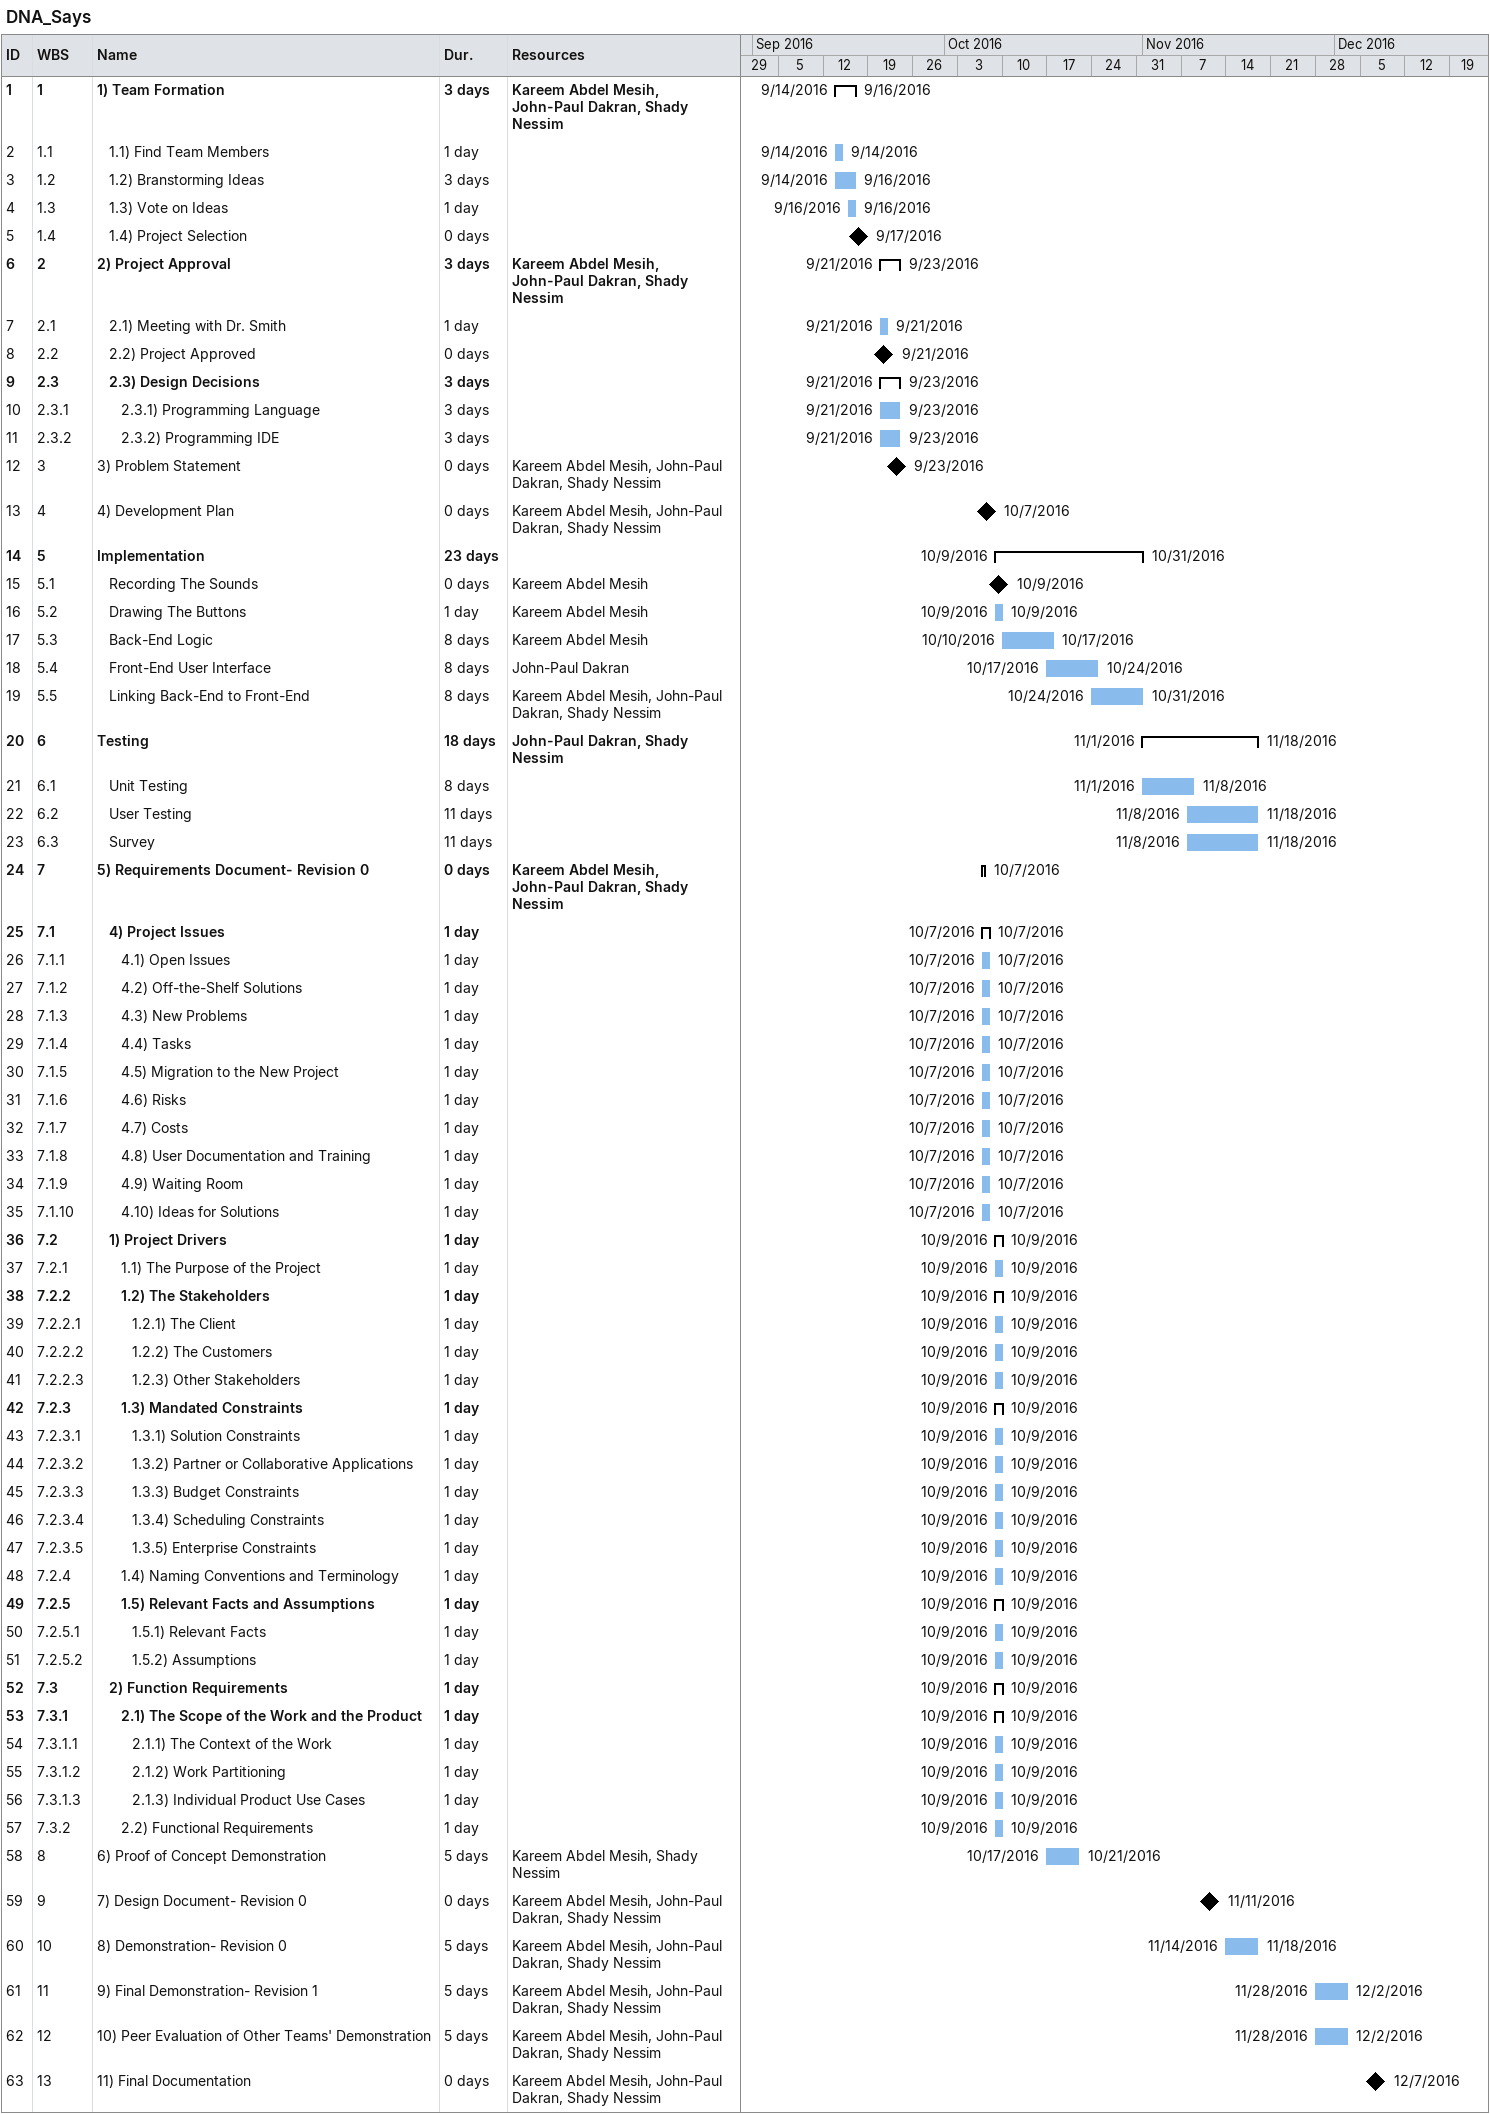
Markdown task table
DNA_Says

| ID | WBS | Task | Duration | Start | Finish | Resources |
|---|---|---|---|---|---|---|
| 1 | 1 | **1) Team Formation** | 3d | 2016-09-14 | 2016-09-16 | Kareem Abdel Mesih, John-Paul Dakran, Shady Nessim |
| 2 | 1.1 | 1.1) Find Team Members | 1d | 2016-09-14 | 2016-09-14 |  |
| 3 | 1.2 | 1.2) Branstorming Ideas | 3d | 2016-09-14 | 2016-09-16 |  |
| 4 | 1.3 | 1.3) Vote on Ideas | 1d | 2016-09-16 | 2016-09-16 |  |
| 5 | 1.4 | 1.4) Project Selection | 0d | 2016-09-17 | 2016-09-17 |  |
| 6 | 2 | **2) Project Approval** | 3d | 2016-09-21 | 2016-09-23 | Kareem Abdel Mesih, John-Paul Dakran, Shady Nessim |
| 7 | 2.1 | 2.1) Meeting with Dr. Smith | 1d | 2016-09-21 | 2016-09-21 |  |
| 8 | 2.2 | 2.2) Project Approved | 0d | 2016-09-21 | 2016-09-21 |  |
| 9 | 2.3 | **2.3) Design Decisions** | 3d | 2016-09-21 | 2016-09-23 |  |
| 10 | 2.3.1 | 2.3.1) Programming Language | 3d | 2016-09-21 | 2016-09-23 |  |
| 11 | 2.3.2 | 2.3.2) Programming IDE | 3d | 2016-09-21 | 2016-09-23 |  |
| 12 | 3 | 3) Problem Statement | 0d | 2016-09-23 | 2016-09-23 | Kareem Abdel Mesih, John-Paul Dakran, Shady Nessim |
| 13 | 4 | 4) Development Plan | 0d | 2016-10-07 | 2016-10-07 | Kareem Abdel Mesih, John-Paul Dakran, Shady Nessim |
| 14 | 5 | **Implementation** | 23d | 2016-10-09 | 2016-10-31 |  |
| 15 | 5.1 | Recording The Sounds | 0d | 2016-10-09 | 2016-10-09 | Kareem Abdel Mesih |
| 16 | 5.2 | Drawing The Buttons | 1d | 2016-10-09 | 2016-10-09 | Kareem Abdel Mesih |
| 17 | 5.3 | Back-End Logic | 8d | 2016-10-10 | 2016-10-17 | Kareem Abdel Mesih |
| 18 | 5.4 | Front-End User Interface | 8d | 2016-10-17 | 2016-10-24 | John-Paul Dakran |
| 19 | 5.5 | Linking Back-End to Front-End | 8d | 2016-10-24 | 2016-10-31 | Kareem Abdel Mesih, John-Paul Dakran, Shady Nessim |
| 20 | 6 | **Testing** | 18d | 2016-11-01 | 2016-11-18 | John-Paul Dakran, Shady Nessim |
| 21 | 6.1 | Unit Testing | 8d | 2016-11-01 | 2016-11-08 |  |
| 22 | 6.2 | User Testing | 11d | 2016-11-08 | 2016-11-18 |  |
| 23 | 6.3 | Survey | 11d | 2016-11-08 | 2016-11-18 |  |
| 24 | 7 | **5) Requirements Document- Revision 0** | 0d | 2016-10-07 | 2016-10-07 | Kareem Abdel Mesih, John-Paul Dakran, Shady Nessim |
| 25 | 7.1 | **4) Project Issues** | 1d | 2016-10-07 | 2016-10-07 |  |
| 26 | 7.1.1 | 4.1) Open Issues | 1d | 2016-10-07 | 2016-10-07 |  |
| 27 | 7.1.2 | 4.2) Off-the-Shelf Solutions | 1d | 2016-10-07 | 2016-10-07 |  |
| 28 | 7.1.3 | 4.3) New Problems | 1d | 2016-10-07 | 2016-10-07 |  |
| 29 | 7.1.4 | 4.4) Tasks | 1d | 2016-10-07 | 2016-10-07 |  |
| 30 | 7.1.5 | 4.5) Migration to the New Project | 1d | 2016-10-07 | 2016-10-07 |  |
| 31 | 7.1.6 | 4.6) Risks | 1d | 2016-10-07 | 2016-10-07 |  |
| 32 | 7.1.7 | 4.7) Costs | 1d | 2016-10-07 | 2016-10-07 |  |
| 33 | 7.1.8 | 4.8) User Documentation and Training | 1d | 2016-10-07 | 2016-10-07 |  |
| 34 | 7.1.9 | 4.9) Waiting Room | 1d | 2016-10-07 | 2016-10-07 |  |
| 35 | 7.1.10 | 4.10) Ideas for Solutions | 1d | 2016-10-07 | 2016-10-07 |  |
| 36 | 7.2 | **1) Project Drivers** | 1d | 2016-10-09 | 2016-10-09 |  |
| 37 | 7.2.1 | 1.1) The Purpose of the Project | 1d | 2016-10-09 | 2016-10-09 |  |
| 38 | 7.2.2 | **1.2) The Stakeholders** | 1d | 2016-10-09 | 2016-10-09 |  |
| 39 | 7.2.2.1 | 1.2.1) The Client | 1d | 2016-10-09 | 2016-10-09 |  |
| 40 | 7.2.2.2 | 1.2.2) The Customers | 1d | 2016-10-09 | 2016-10-09 |  |
| 41 | 7.2.2.3 | 1.2.3) Other Stakeholders | 1d | 2016-10-09 | 2016-10-09 |  |
| 42 | 7.2.3 | **1.3) Mandated Constraints** | 1d | 2016-10-09 | 2016-10-09 |  |
| 43 | 7.2.3.1 | 1.3.1) Solution Constraints | 1d | 2016-10-09 | 2016-10-09 |  |
| 44 | 7.2.3.2 | 1.3.2) Partner or Collaborative Applications | 1d | 2016-10-09 | 2016-10-09 |  |
| 45 | 7.2.3.3 | 1.3.3) Budget Constraints | 1d | 2016-10-09 | 2016-10-09 |  |
| 46 | 7.2.3.4 | 1.3.4) Scheduling Constraints | 1d | 2016-10-09 | 2016-10-09 |  |
| 47 | 7.2.3.5 | 1.3.5) Enterprise Constraints | 1d | 2016-10-09 | 2016-10-09 |  |
| 48 | 7.2.4 | 1.4) Naming Conventions and Terminology | 1d | 2016-10-09 | 2016-10-09 |  |
| 49 | 7.2.5 | **1.5) Relevant Facts and Assumptions** | 1d | 2016-10-09 | 2016-10-09 |  |
| 50 | 7.2.5.1 | 1.5.1) Relevant Facts | 1d | 2016-10-09 | 2016-10-09 |  |
| 51 | 7.2.5.2 | 1.5.2) Assumptions | 1d | 2016-10-09 | 2016-10-09 |  |
| 52 | 7.3 | **2) Function Requirements** | 1d | 2016-10-09 | 2016-10-09 |  |
| 53 | 7.3.1 | **2.1) The Scope of the Work and the Product** | 1d | 2016-10-09 | 2016-10-09 |  |
| 54 | 7.3.1.1 | 2.1.1) The Context of the Work | 1d | 2016-10-09 | 2016-10-09 |  |
| 55 | 7.3.1.2 | 2.1.2) Work Partitioning | 1d | 2016-10-09 | 2016-10-09 |  |
| 56 | 7.3.1.3 | 2.1.3) Individual Product Use Cases | 1d | 2016-10-09 | 2016-10-09 |  |
| 57 | 7.3.2 | 2.2) Functional Requirements | 1d | 2016-10-09 | 2016-10-09 |  |
| 58 | 8 | 6) Proof of Concept Demonstration | 5d | 2016-10-17 | 2016-10-21 | Kareem Abdel Mesih, Shady Nessim |
| 59 | 9 | 7) Design Document- Revision 0 | 0d | 2016-11-11 | 2016-11-11 | Kareem Abdel Mesih, John-Paul Dakran, Shady Nessim |
| 60 | 10 | 8) Demonstration- Revision 0 | 5d | 2016-11-14 | 2016-11-18 | Kareem Abdel Mesih, John-Paul Dakran, Shady Nessim |
| 61 | 11 | 9) Final Demonstration- Revision 1 | 5d | 2016-11-28 | 2016-12-02 | Kareem Abdel Mesih, John-Paul Dakran, Shady Nessim |
| 62 | 12 | 10) Peer Evaluation of Other Teams' Demonstration | 5d | 2016-11-28 | 2016-12-02 | Kareem Abdel Mesih, John-Paul Dakran, Shady Nessim |
| 63 | 13 | 11) Final Documentation | 0d | 2016-12-07 | 2016-12-07 | Kareem Abdel Mesih, John-Paul Dakran, Shady Nessim |
